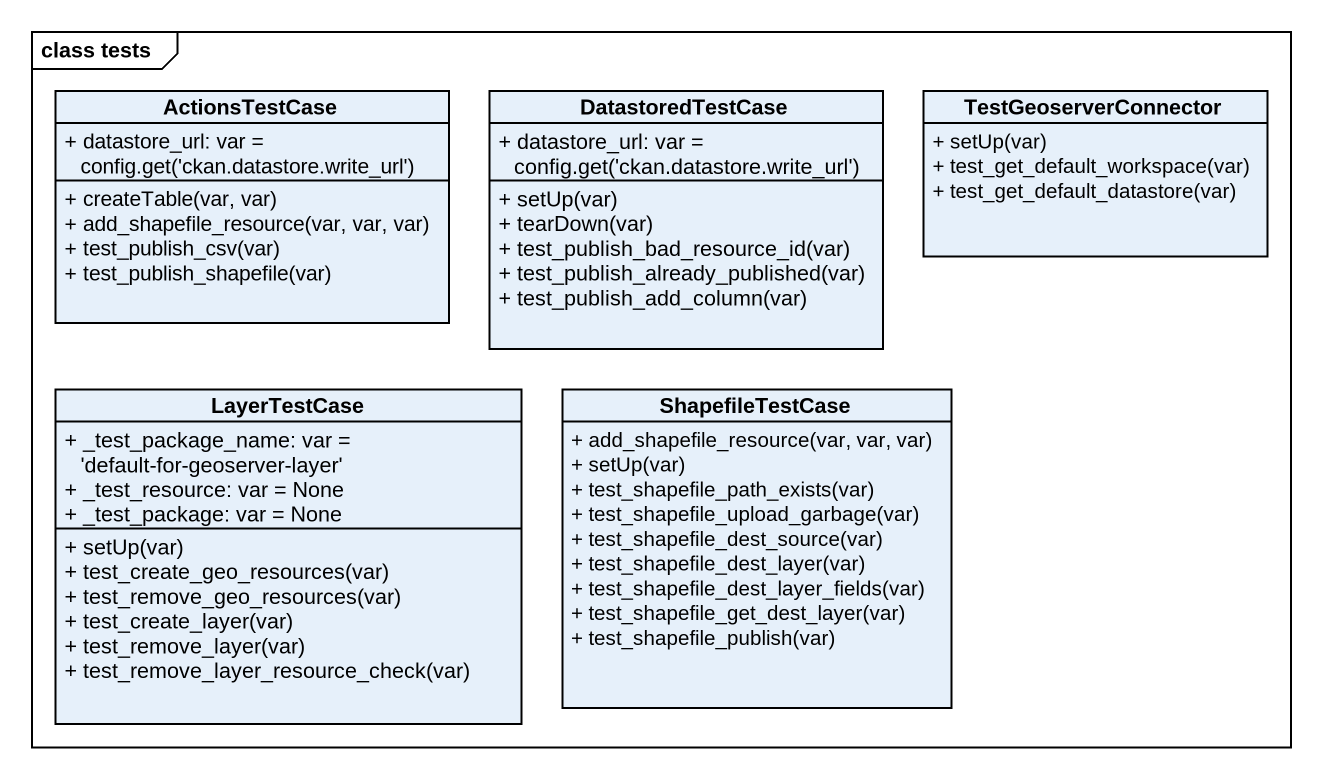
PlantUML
@startuml
mainframe class tests
hide circle
hide empty members
skinparam classAttributeIconSize 0
class ActionsTestCase {
  {field} + datastore_url: var = config.get('ckan.datastore.write_url')
  + createTable(var, var)
  + add_shapefile_resource(var, var, var)
  + test_publish_csv(var)
  + test_publish_shapefile(var)
}
class DatastoredTestCase {
  {field} + datastore_url: var = config.get('ckan.datastore.write_url')
  + setUp(var)
  + tearDown(var)
  + test_publish_bad_resource_id(var)
  + test_publish_already_published(var)
  + test_publish_add_column(var)
}
class TestGeoserverConnector {
  + setUp(var)
  + test_get_default_workspace(var)
  + test_get_default_datastore(var)
}
class LayerTestCase {
  + _test_package_name: var = 'default-for-geoserver-layer'
  + _test_resource: var = None
  + _test_package: var = None
  + setUp(var)
  + test_create_geo_resources(var)
  + test_remove_geo_resources(var)
  + test_create_layer(var)
  + test_remove_layer(var)
  + test_remove_layer_resource_check(var)
}
class ShapefileTestCase {
  + add_shapefile_resource(var, var, var)
  + setUp(var)
  + test_shapefile_path_exists(var)
  + test_shapefile_upload_garbage(var)
  + test_shapefile_dest_source(var)
  + test_shapefile_dest_layer(var)
  + test_shapefile_dest_layer_fields(var)
  + test_shapefile_get_dest_layer(var)
  + test_shapefile_publish(var)
}
@enduml
